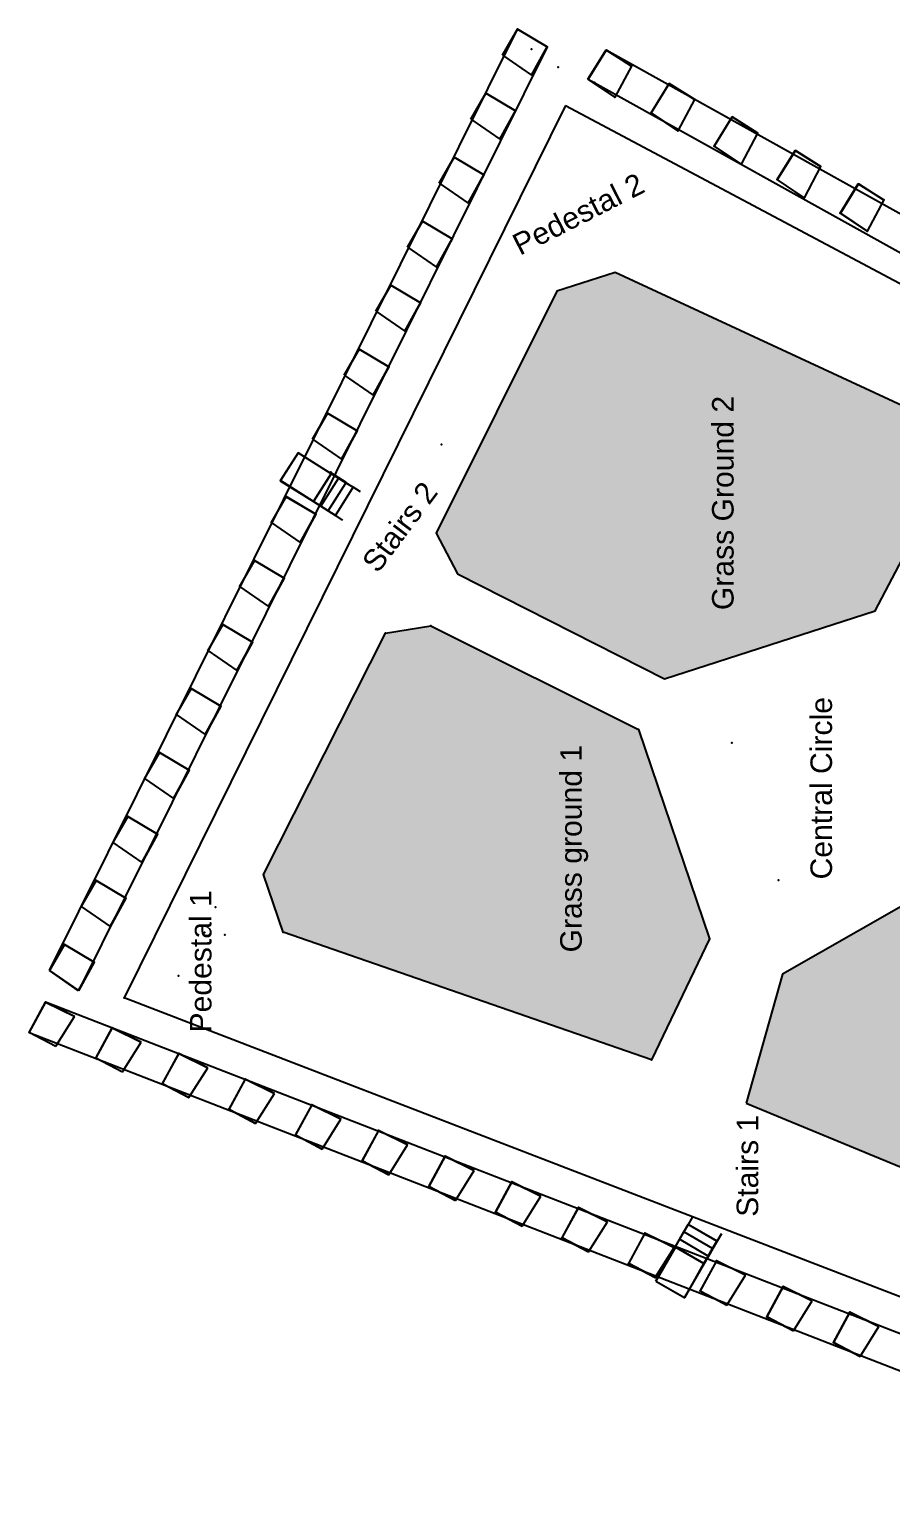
# Model space of a CAD drawing. Header units: inches. Extents: x 974.4 to 1052.5, y 978.9 to 1049.
# Drawn here: x 974.4 to 1014.4, y 981.4 to 1049 of the extents above; entities that cross this region are included whole.
import ezdxf

# ---------------------------------------------------------------- set-up
doc = ezdxf.new("R2010")
doc.units = ezdxf.units.IN
doc.header["$MEASUREMENT"] = 0
doc.layers.get('0').update_dxf_attribs({"true_color": 0xc2ced6})
doc.styles.get("Standard").update_dxf_attribs({"font": 'arial.ttf'})

msp = doc.modelspace()

# ---------------------------------------------------------------- hatches: boundary and pattern name
h = msp.add_hatch(color=256)
h.set_gradient(color1=(0, 255, 0), color2=(0, 255, 0), tint=1)
h.paths.add_polyline_path([(1017.933939840939, 1030.107242344673), (1001.59983576909, 1037.671755668134), (998.8946633986409, 1036.807624632839), (993.3038759824966, 1025.589358007933), (994.2863732221626, 1023.696558976327), (1003.890282494799, 1018.832669310333), (1013.664250266484, 1021.983812277267)])
h = msp.add_hatch(color=256)
h.set_gradient(color1=(0, 255, 0), color2=(0, 255, 0))
h.paths.add_polyline_path([(993.047, 1021.285), (1002.683, 1016.485), (1005.991, 1006.763), (1003.288, 1001.159), (986.203, 1007.074), (985.2810000000001, 1009.76), (990.942, 1020.943)])
h = msp.add_hatch(color=256)
h.set_gradient(color1=(0, 255, 0), color2=(0, 255, 0))
h.paths.add_polyline_path([(1007.707965721881, 999.1433096786564), (1024.420439642665, 992.2456531601626), (1026.891349491666, 993.6453976075925), (1030.06657253377, 1005.770758164412), (1028.717315127144, 1007.422270638075), (1018.320948590273, 1010.216561036555), (1009.399320978941, 1005.130825223055)])

# ---------------------------------------------------------------- linework, layer by layer
for p, q in [((975.3533540464717, 1005.29405273404, 99.66683276351137), (997.0774196842847, 1048.958517534608, 100.5486082548751)), ((997.0802387320746, 1048.965191409142, 100.5486738697964), (996.3759768363087, 1047.749407146338, 100.5456082548751)), ((997.0802387320746, 1048.965191409142, 100.5486738697964), (996.3759768363087, 1047.749407146338, 100.5456082548751)), ((997.0813719245308, 1048.964729119098, 101.3485743766672), (996.3799290765544, 1047.755618730828, 101.3455743766672)), ((997.0774196842847, 1048.958517534608, 100.5486082548751), (998.4468549628521, 1048.140365948522, 100.5446082548751)), ((998.4508072030976, 1048.146577533012, 101.3445743766672), (997.0813719245308, 1048.964729119098, 101.3485743766672)), ((998.4468549628521, 1048.140365948522, 100.5446082548751), (976.7012277157442, 1004.365696352211, 99.67183276351135)), ((997.7278027458266, 1046.827262348999, 101.3505743766672), (998.4508072030976, 1048.146577533012, 101.3445743766672)), ((1051.931441071934, 1019.702504161344, 99.82985554454838), (1001.190806932316, 1047.995575782979, 101.3436193257825)), ((996.3799290765544, 1047.755618730828, 101.3455743766672), (997.7278027458266, 1046.827262348999, 101.3505743766672)), ((1000.352190261098, 1046.638580790017, 101.3383593037935), (1051.208436614663, 1018.383188977332, 99.83585554454838)), ((995.6117108247478, 1045.996736805245, 101.2871404553144), (994.9102679767714, 1044.787626416975, 101.2841404553144)), ((996.9811461033146, 1045.178585219158, 101.2831404553144), (995.6117108247478, 1045.996736805245, 101.2871404553144)), ((999.3058343803914, 1045.4183839696, 100.9055041791215), (1048.356260138895, 1019.338174140967, 100.2500083193971)), ((994.9102679767714, 1044.787626416975, 101.2841404553144), (996.2581416460436, 1043.859270035146, 101.2891404553144)), ((996.2581416460436, 1043.859270035146, 101.2891404553144), (996.9811461033146, 1045.178585219158, 101.2831404553144)), ((994.1420497249638, 1043.028744491392, 101.2257065339616), (993.4406068769874, 1041.819634103122, 101.2227065339616)), ((995.5114850035307, 1042.210592905306, 101.2217065339616), (994.1420497249638, 1043.028744491392, 101.2257065339616)), ((994.7884805462596, 1040.891277721293, 101.2277065339616), (995.5114850035307, 1042.210592905306, 101.2217065339616)), ((993.4406068769874, 1041.819634103122, 101.2227065339616), (994.7884805462596, 1040.891277721293, 101.2277065339616)), ((992.6723886251804, 1040.060752177539, 101.1642726126088), (991.970945777204, 1038.851641789269, 101.1612726126088)), ((994.0418239037472, 1039.242600591453, 101.1602726126088), (992.6723886251804, 1040.060752177539, 101.1642726126088)), ((993.3188194464761, 1037.92328540744, 101.1662726126088), (994.0418239037472, 1039.242600591453, 101.1602726126088)), ((991.970945777204, 1038.851641789269, 101.1612726126088), (993.3188194464761, 1037.92328540744, 101.1662726126088)), ((991.2027275253981, 1037.092759863686, 101.102838691256), (990.5012846774217, 1035.883649475415, 101.099838691256)), ((992.5721628039649, 1036.274608277599, 101.098838691256), (991.2027275253981, 1037.092759863686, 101.102838691256)), ((990.5012846774217, 1035.883649475415, 101.099838691256), (991.8491583466939, 1034.955293093587, 101.104838691256)), ((991.8491583466939, 1034.955293093587, 101.104838691256), (992.5721628039649, 1036.274608277599, 101.098838691256)), ((989.7330664256144, 1034.124767549833, 101.0414047699033), (989.031623577638, 1032.915657161563, 101.0384047699032)), ((991.1025017041812, 1033.306615963746, 101.0374047699032), (989.7330664256144, 1034.124767549833, 101.0414047699033)), ((990.3794972469102, 1031.987300779734, 101.0434047699032), (991.1025017041812, 1033.306615963746, 101.0374047699032)), ((989.031623577638, 1032.915657161563, 101.0384047699032), (990.3794972469102, 1031.987300779734, 101.0434047699032)), ((988.2634053258305, 1031.15677523598, 100.9799708485505), (987.5619624778541, 1029.94766484771, 100.9769708485504)), ((989.6328406043973, 1030.338623649894, 100.9759708485504), (988.2634053258305, 1031.15677523598, 100.9799708485505)), ((987.5619624778541, 1029.94766484771, 100.9769708485504), (988.9098361471263, 1029.019308465881, 100.9819708485504)), ((988.9098361471263, 1029.019308465881, 100.9819708485504), (989.6328406043973, 1030.338623649894, 100.9759708485504)), ((988.4306720134551, 1028.340708747587, 100.7213732054102), (987.6140675448614, 1027.057282808207, 100.7353732054102)), ((986.3463768331786, 1027.285320903771, 100.899836334773), (985.6449339852022, 1026.076210515501, 100.896836334773)), ((987.7158121117454, 1026.467169317684, 100.895836334773), (986.3463768331786, 1027.285320903771, 100.899836334773)), ((986.9928076544744, 1025.147854133672, 100.901836334773), (987.7158121117454, 1026.467169317684, 100.895836334773)), ((985.6449339852022, 1026.076210515501, 100.896836334773), (986.9928076544744, 1025.147854133672, 100.901836334773)), ((984.8767157333941, 1024.317328589918, 100.8384024134202), (984.1752728854177, 1023.108218201648, 100.8354024134202)), ((986.2461510119609, 1023.499177003832, 100.8344024134202), (984.8767157333941, 1024.317328589918, 100.8384024134202)), ((984.1752728854177, 1023.108218201648, 100.8354024134202), (985.5231465546899, 1022.179861819819, 100.8404024134202)), ((985.5231465546899, 1022.179861819819, 100.8404024134202), (986.2461510119609, 1023.499177003832, 100.8344024134202)), ((983.4070546336111, 1021.349336276065, 100.7769684920674), (982.7056117856347, 1020.140225887795, 100.7739684920674)), ((984.7764899121779, 1020.531184689979, 100.7729684920674), (983.4070546336111, 1021.349336276065, 100.7769684920674)), ((984.0534854549069, 1019.211869505966, 100.7789684920674), (984.7764899121779, 1020.531184689979, 100.7729684920674)), ((982.7056117856347, 1020.140225887795, 100.7739684920674), (984.0534854549069, 1019.211869505966, 100.7789684920674)), ((981.9373935338272, 1018.381343962213, 100.7155345707147), (981.2359506858508, 1017.172233573942, 100.7125345707146)), ((983.306828812394, 1017.563192376126, 100.7115345707146), (981.9373935338272, 1018.381343962213, 100.7155345707147)), ((982.5838243551229, 1016.243877192113, 100.7175345707146), (983.306828812394, 1017.563192376126, 100.7115345707146)), ((981.2359506858508, 1017.172233573942, 100.7125345707146), (982.5838243551229, 1016.243877192113, 100.7175345707146)), ((980.4677324340437, 1015.413351648359, 100.6541006493619), (979.7662895860673, 1014.204241260089, 100.6511006493619)), ((981.8371677126105, 1014.595200062273, 100.6501006493619), (980.4677324340437, 1015.413351648359, 100.6541006493619)), ((979.7662895860673, 1014.204241260089, 100.6511006493619), (981.1141632553395, 1013.27588487826, 100.6561006493618)), ((981.1141632553395, 1013.27588487826, 100.6561006493618), (981.8371677126105, 1014.595200062273, 100.6501006493619)), ((978.9980713342615, 1012.445359334506, 100.5926667280091), (978.296628486285, 1011.236248946236, 100.5896667280091)), ((980.3675066128283, 1011.627207748419, 100.5886667280091), (978.9980713342615, 1012.445359334506, 100.5926667280091)), ((979.6445021555572, 1010.307892564407, 100.5946667280091), (980.3675066128283, 1011.627207748419, 100.5886667280091)), ((978.296628486285, 1011.236248946236, 100.5896667280091), (979.6445021555572, 1010.307892564407, 100.5946667280091)), ((977.5284102344777, 1009.477367020653, 100.5312328066563), (976.8269673865013, 1008.268256632383, 100.5282328066563)), ((978.8978455130446, 1008.659215434566, 100.5272328066563), (977.5284102344777, 1009.477367020653, 100.5312328066563)), ((976.8269673865013, 1008.268256632383, 100.5282328066563), (978.1748410557735, 1007.339900250554, 100.5332328066563)), ((978.1748410557735, 1007.339900250554, 100.5332328066563), (978.8978455130446, 1008.659215434566, 100.5272328066563)), ((976.0587491346938, 1006.5093747068, 100.4697988853035), (975.3573062867174, 1005.30026431853, 100.4667988853035)), ((977.4281844132606, 1005.691223120714, 100.4657988853035), (976.0587491346938, 1006.5093747068, 100.4697988853035)), ((976.7051799559896, 1004.371907936701, 100.4717988853035), (977.4281844132606, 1005.691223120714, 100.4657988853035)), ((976.70122771575, 1004.365696352222, 99.67183276351157), (975.3533540464717, 1005.29405273404, 99.66683276351137)), ((975.3573062867174, 1005.30026431853, 100.4667988853035), (976.7051799559896, 1004.371907936701, 100.4717988853035)), ((975.1709834214759, 1003.838993020877, 100.8792416438902), (974.409983421476, 1002.436993020877, 100.8832416438902)), ((976.5189834214759, 1003.170993020877, 100.8852416438902), (975.1709834214759, 1003.838993020877, 100.8792416438902)), ((1029.301021664431, 982.8285137785828, 100.2991979512117), (975.1773526594176, 1003.835300218029, 100.079275522098)), ((1028.405697422634, 984.9280292725637, 100.2500083193954), (978.8160000000003, 1004.039, 100.0490000000001)), ((975.646983421476, 1001.785993020877, 100.8802416438902), (976.5189834214759, 1003.170993020877, 100.8852416438902)), ((974.409983421476, 1002.436993020877, 100.8832416438902), (975.646983421476, 1001.785993020877, 100.8802416438902)), ((974.4163526594181, 1002.433300218029, 100.083275522098), (1028.429021664431, 981.4435137785828, 100.2941979512117)), ((978.261874152423, 1002.647819745964, 100.8917703501246), (977.5008741524232, 1001.245819745964, 100.8957703501246)), ((979.6098741524231, 1001.979819745964, 100.8977703501246), (978.261874152423, 1002.647819745964, 100.8917703501246)), ((978.7378741524232, 1000.594819745964, 100.8927703501246), (979.6098741524231, 1001.979819745964, 100.8977703501246)), ((981.3527648833699, 1001.456646471052, 100.904299056359), (980.59176488337, 1000.054646471052, 100.908299056359)), ((982.70076488337, 1000.788646471052, 100.910299056359), (981.3527648833699, 1001.456646471052, 100.904299056359)), ((977.5008741524232, 1001.245819745964, 100.8957703501246), (978.7378741524232, 1000.594819745964, 100.8927703501246)), ((981.82876488337, 999.4036464710522, 100.905299056359), (982.70076488337, 1000.788646471052, 100.910299056359)), ((980.59176488337, 1000.054646471052, 100.908299056359), (981.82876488337, 999.4036464710522, 100.905299056359)), ((984.443655614317, 1000.26547319614, 100.9168277625935), (983.6826556143171, 998.8634731961398, 100.9208277625935)), ((985.791655614317, 999.5974731961397, 100.9228277625934), (984.443655614317, 1000.26547319614, 100.9168277625935)), ((983.6826556143171, 998.8634731961398, 100.9208277625935), (984.9196556143171, 998.2124731961397, 100.9178277625934)), ((987.5345463452642, 999.0742999212271, 100.9293564688279), (986.7735463452643, 997.6722999212271, 100.9333564688279)), ((988.8825463452642, 998.4062999212271, 100.9353564688279), (987.5345463452642, 999.0742999212271, 100.9293564688279)), ((988.0105463452643, 997.0212999212271, 100.9303564688279), (988.8825463452642, 998.4062999212271, 100.9353564688279)), ((986.7735463452643, 997.6722999212271, 100.9333564688279), (988.0105463452643, 997.0212999212271, 100.9303564688279)), ((990.6254370762113, 997.8831266463145, 100.9418851750623), (989.8644370762114, 996.4811266463146, 100.9458851750623)), ((991.9734370762113, 997.2151266463145, 100.9478851750623), (990.6254370762113, 997.8831266463145, 100.9418851750623)), ((991.1014370762114, 995.8301266463145, 100.9428851750623), (991.9734370762113, 997.2151266463145, 100.9478851750623)), ((993.7163278071582, 996.6919533714023, 100.9544138812967), (992.9553278071584, 995.2899533714024, 100.9584138812967)), ((995.0643278071583, 996.0239533714023, 100.9604138812967), (993.7163278071582, 996.6919533714023, 100.9544138812967)), ((989.8644370762114, 996.4811266463146, 100.9458851750623), (991.1014370762114, 995.8301266463145, 100.9428851750623)), ((994.1923278071583, 994.6389533714023, 100.9554138812967), (995.0643278071583, 996.0239533714023, 100.9604138812967)), ((992.9553278071584, 995.2899533714024, 100.9584138812967), (994.1923278071583, 994.6389533714023, 100.9554138812967)), ((996.8072185381054, 995.5007800964898, 100.9669425875312), (996.0462185381056, 994.0987800964899, 100.9709425875312)), ((998.1552185381055, 994.8327800964898, 100.9729425875311), (996.8072185381054, 995.5007800964898, 100.9669425875312)), ((997.2832185381055, 993.4477800964899, 100.9679425875311), (998.1552185381055, 994.8327800964898, 100.9729425875311)), ((996.0462185381056, 994.0987800964899, 100.9709425875312), (997.2832185381055, 993.4477800964899, 100.9679425875311)), ((999.8981092690525, 994.3096068215779, 100.9794712937656), (999.1371092690526, 992.9076068215779, 100.9834712937656)), ((1001.246109269053, 993.6416068215779, 100.9854712937656), (999.8981092690525, 994.3096068215779, 100.9794712937656)), ((1000.374109269053, 992.2566068215779, 100.9804712937656), (1001.246109269053, 993.6416068215779, 100.9854712937656)), ((999.1371092690526, 992.9076068215779, 100.9834712937656), (1000.374109269053, 992.2566068215779, 100.9804712937656)), ((1002.988999999999, 993.1184335466646, 100.992), (1002.227999999999, 991.7164335466647, 100.996)), ((1004.336999999999, 992.4504335466646, 100.998), (1002.988999999999, 993.1184335466646, 100.992)), ((1003.464999999999, 991.0654335466646, 100.993), (1004.336999999999, 992.4504335466646, 100.998)), ((1004.408999999999, 992.4754335466646, 100.831), (1005.724999999999, 991.7124335466646, 100.845)), ((1002.227999999999, 991.7164335466647, 100.996), (1003.464999999999, 991.0654335466646, 100.993)), ((1006.310417309859, 991.8384195058177, 101.0054631293629), (1005.54941730986, 990.4364195058178, 101.0094631293629)), ((1007.658417309859, 991.1704195058177, 101.0114631293628), (1006.310417309859, 991.8384195058177, 101.0054631293629)), ((1006.78641730986, 989.7854195058177, 101.0064631293628), (1007.658417309859, 991.1704195058177, 101.0114631293628)), ((1009.401308040807, 990.6472462309054, 101.0179918355973), (1008.640308040807, 989.2452462309054, 101.0219918355973)), ((1010.749308040807, 989.9792462309053, 101.0239918355973), (1009.401308040807, 990.6472462309054, 101.0179918355973)), ((1005.54941730986, 990.4364195058178, 101.0094631293629), (1006.78641730986, 989.7854195058177, 101.0064631293628)), ((1009.877308040807, 988.5942462309054, 101.0189918355973), (1010.749308040807, 989.9792462309053, 101.0239918355973)), ((1008.640308040807, 989.2452462309054, 101.0219918355973), (1009.877308040807, 988.5942462309054, 101.0189918355973)), ((1012.492198771753, 989.4560729559931, 101.0305205418317), (1011.731198771754, 988.0540729559932, 101.0345205418317)), ((1013.840198771754, 988.7880729559931, 101.0365205418317), (1012.492198771753, 989.4560729559931, 101.0305205418317)), ((1012.968198771754, 987.4030729559931, 101.0315205418317), (1013.840198771754, 988.7880729559931, 101.0365205418317)), ((1011.731198771754, 988.0540729559932, 101.0345205418317), (1012.968198771754, 987.4030729559931, 101.0315205418317))]:
    msp.add_line(p, q)
at = {"extrusion": (0.004940300308395308, 0.007764480612160965, 0.9999576522401767)}
for p, q in [((996.3759768363087, 1047.749407146338, 100.5456082548751), (997.0774196842851, 1048.958517534608, 100.5486082548751)), ((997.0813719245308, 1048.964729119098, 101.3485743766672), (997.0774196842847, 1048.958517534608, 100.5486082548751)), ((997.0774196842847, 1048.958517534608, 100.5486082548751), (998.4468549628521, 1048.140365948522, 100.5446082548751)), ((998.4468549628521, 1048.140365948522, 100.5446082548751), (997.7238505055809, 1046.821050764509, 100.5506082548751)), ((998.4508072030978, 1048.146577533012, 101.3445743766672), (998.4468549628515, 1048.140365948522, 100.5446082548751)), ((994.9063157365257, 1044.781414832485, 100.4841743335223), (995.6077585845021, 1045.990525220755, 100.4871743335223)), ((995.6117108247478, 1045.996736805245, 101.2871404553144), (995.6077585845017, 1045.990525220755, 100.4871743335223)), ((995.6077585845017, 1045.990525220755, 100.4871743335223), (996.977193863069, 1045.172373634669, 100.4831743335223)), ((996.977193863069, 1045.172373634669, 100.4831743335223), (996.2541894057979, 1043.853058450656, 100.4891743335223)), ((996.9811461033148, 1045.178585219159, 101.2831404553144), (996.9771938630685, 1045.172373634669, 100.4831743335223)), ((993.4366546367418, 1041.813422518632, 100.4227404121695), (994.1380974847182, 1043.022532906902, 100.4257404121695)), ((994.1420497249638, 1043.028744491392, 101.2257065339616), (994.1380974847177, 1043.022532906903, 100.4257404121695)), ((994.1380974847177, 1043.022532906903, 100.4257404121695), (995.5075327632851, 1042.204381320816, 100.4217404121695)), ((995.5075327632851, 1042.204381320816, 100.4217404121695), (994.784528306014, 1040.885066136803, 100.4277404121695)), ((995.5114850035309, 1042.210592905306, 101.2217065339616), (995.5075327632845, 1042.204381320816, 100.4217404121695)), ((991.9669935369583, 1038.845430204779, 100.3613064908167), (992.6684363849347, 1040.054540593049, 100.3643064908167)), ((992.6723886251804, 1040.060752177539, 101.1642726126088), (992.6684363849342, 1040.054540593049, 100.3643064908167)), ((992.6684363849342, 1040.054540593049, 100.3643064908167), (994.0378716635016, 1039.236389006963, 100.3603064908167)), ((994.0378716635016, 1039.236389006963, 100.3603064908167), (993.3148672062305, 1037.91707382295, 100.3663064908167)), ((994.0418239037474, 1039.242600591453, 101.1602726126088), (994.037871663501, 1039.236389006963, 100.3603064908167)), ((990.497332437176, 1035.877437890926, 100.2998725694639), (991.1987752851525, 1037.086548279196, 100.3028725694639)), ((991.2027275253981, 1037.092759863686, 101.102838691256), (991.198775285152, 1037.086548279196, 100.3028725694639)), ((991.198775285152, 1037.086548279196, 100.3028725694639), (992.5682105637194, 1036.268396693109, 100.2988725694639)), ((992.5682105637194, 1036.268396693109, 100.2988725694639), (991.8452061064482, 1034.949081509097, 100.3048725694639)), ((992.5721628039652, 1036.274608277599, 101.098838691256), (992.5682105637188, 1036.268396693109, 100.2988725694639)), ((989.0276713373923, 1032.909445577073, 100.2384386481111), (989.7291141853688, 1034.118555965343, 100.2414386481111)), ((989.7330664256144, 1034.124767549833, 101.0414047699033), (989.7291141853683, 1034.118555965343, 100.2414386481111)), ((989.7291141853683, 1034.118555965343, 100.2414386481111), (991.0985494639357, 1033.300404379257, 100.2374386481111)), ((991.0985494639357, 1033.300404379257, 100.2374386481111), (990.3755450066645, 1031.981089195244, 100.2434386481111)), ((991.1025017041815, 1033.306615963746, 101.0374047699032), (991.0985494639351, 1033.300404379257, 100.2374386481111)), ((987.5580102376084, 1029.94145326322, 100.1770047267583), (988.2594530855848, 1031.15056365149, 100.1800047267583)), ((988.2634053258305, 1031.15677523598, 100.9799708485505), (988.2594530855844, 1031.15056365149, 100.1800047267583)), ((988.2594530855844, 1031.15056365149, 100.1800047267583), (989.6288883641517, 1030.332412065404, 100.1760047267583)), ((989.6288883641517, 1030.332412065404, 100.1760047267583), (988.9058839068806, 1029.013096881391, 100.1820047267583)), ((989.6328406043975, 1030.338623649894, 100.9759708485504), (989.6288883641512, 1030.332412065404, 100.1760047267583)), ((986.8927991604494, 1029.319209964804, 100.7213732054101), (986.0607652339106, 1028.011534137846, 100.7356377305501)), ((988.430672013455, 1028.340708747586, 100.7213732054102), (986.8927991604494, 1029.319209964804, 100.7213732054101)), ((988.4086615233174, 1028.413678181762, 100.8883732054102), (988.4047092830708, 1028.407466597273, 100.088407083618)), ((986.0607652339108, 1028.011534137846, 100.7356377305502), (986.0722424516135, 1028.029572440939, 99.93540708361859)), ((986.0607652339106, 1028.011534137846, 100.7356377305501), (987.6140675448619, 1027.057282808207, 100.7353732054102)), ((987.6101153046143, 1027.051071223719, 99.93540708361874), (986.0722424516133, 1028.029572440939, 99.93540708361859)), ((985.6409817449565, 1026.069998931011, 100.0968702129809), (986.342424592933, 1027.279109319281, 100.0998702129809)), ((986.3463768331786, 1027.285320903771, 100.899836334773), (986.3424245929325, 1027.279109319281, 100.0998702129809)), ((986.3424245929325, 1027.279109319281, 100.0998702129809), (987.7118598714999, 1026.460957733195, 100.0958702129809)), ((987.9475943256325, 1026.836343697833, 99.93540708361878), (987.6101153046143, 1027.051071223719, 99.93540708361874)), ((987.7118598714999, 1026.460957733195, 100.0958702129809), (986.9888554142287, 1025.141642549182, 100.1018702129809)), ((987.7158121117457, 1026.467169317685, 100.895836334773), (987.7118598714993, 1026.460957733195, 100.0958702129809)), ((988.285073346651, 1026.621616171947, 99.93540708361881), (987.9475943256325, 1026.836343697833, 99.93540708361878)), ((988.6225523676694, 1026.40688864606, 99.93540708361876), (988.285073346651, 1026.621616171947, 99.93540708361881)), ((988.9600313886873, 1026.192161120174, 99.93540708361878), (988.6225523676694, 1026.40688864606, 99.93540708361876)), ((984.171320645172, 1023.102006617159, 100.0354362916281), (984.8727634931485, 1024.311117005429, 100.0384362916281)), ((984.8767157333941, 1024.317328589918, 100.8384024134202), (984.872763493148, 1024.311117005429, 100.0384362916281)), ((984.872763493148, 1024.311117005429, 100.0384362916281), (986.2421987717154, 1023.492965419342, 100.0344362916281)), ((986.2421987717154, 1023.492965419342, 100.0344362916281), (985.5191943144442, 1022.17365023533, 100.0404362916281)), ((986.2461510119612, 1023.499177003832, 100.8344024134202), (986.2421987717148, 1023.492965419342, 100.0344362916281)), ((982.701659545389, 1020.134014303305, 99.97400237027531), (983.4031023933654, 1021.343124691575, 99.9770023702753)), ((983.4070546336111, 1021.349336276065, 100.7769684920674), (983.403102393365, 1021.343124691575, 99.9770023702753)), ((983.403102393365, 1021.343124691575, 99.9770023702753), (984.7725376719324, 1020.524973105489, 99.9730023702753)), ((984.7725376719324, 1020.524973105489, 99.9730023702753), (984.0495332146612, 1019.205657921476, 99.9790023702753)), ((984.7764899121781, 1020.531184689979, 100.7729684920674), (984.7725376719318, 1020.524973105489, 99.9730023702753)), ((981.2319984456051, 1017.166021989453, 99.91256844892253), (981.9334412935815, 1018.375132377722, 99.91556844892251)), ((981.9373935338272, 1018.381343962213, 100.7155345707147), (981.933441293581, 1018.375132377723, 99.91556844892251)), ((981.933441293581, 1018.375132377723, 99.91556844892251), (983.3028765721484, 1017.556980791636, 99.91156844892251)), ((983.3028765721484, 1017.556980791636, 99.91156844892251), (982.5798721148773, 1016.237665607624, 99.91756844892251)), ((983.3068288123942, 1017.563192376126, 100.7115345707146), (983.3028765721479, 1017.556980791636, 99.91156844892251)), ((979.7623373458216, 1014.1980296756, 99.85113452756974), (980.463780193798, 1015.407140063869, 99.85413452756973)), ((980.4677324340437, 1015.413351648359, 100.6541006493619), (980.4637801937976, 1015.40714006387, 99.85413452756973)), ((980.4637801937976, 1015.40714006387, 99.85413452756973), (981.8332154723649, 1014.588988477783, 99.85013452756972)), ((981.8332154723649, 1014.588988477783, 99.85013452756972), (981.1102110150938, 1013.269673293771, 99.85613452756972)), ((981.8371677126107, 1014.595200062273, 100.6501006493619), (981.8332154723644, 1014.588988477783, 99.85013452756972)), ((978.2926762460394, 1011.230037361746, 99.78970060621695), (978.9941190940158, 1012.439147750016, 99.79270060621694)), ((978.9980713342615, 1012.445359334506, 100.5926667280091), (978.9941190940153, 1012.439147750016, 99.79270060621694)), ((978.9941190940153, 1012.439147750016, 99.79270060621694), (980.3635543725827, 1011.62099616393, 99.78870060621693)), ((980.3635543725827, 1011.62099616393, 99.78870060621693), (979.6405499153116, 1010.301680979917, 99.79470060621694)), ((980.3675066128285, 1011.62720774842, 100.5886667280091), (980.3635543725821, 1011.62099616393, 99.78870060621693)), ((976.8230151462557, 1008.262045047893, 99.72826668486417), (977.5244579942321, 1009.471155436163, 99.73126668486415)), ((977.5284102344777, 1009.477367020653, 100.5312328066563), (977.5244579942316, 1009.471155436163, 99.73126668486415)), ((977.5244579942316, 1009.471155436163, 99.73126668486415), (978.893893272799, 1008.653003850077, 99.72726668486415)), ((978.893893272799, 1008.653003850077, 99.72726668486415), (978.1708888155279, 1007.333688666064, 99.73326668486415)), ((978.8978455130448, 1008.659215434567, 100.5272328066563), (978.8938932727984, 1008.653003850077, 99.72726668486415)), ((975.3533540464717, 1005.29405273404, 99.66683276351137), (976.0547968944481, 1006.50316312231, 99.66983276351135)), ((976.0587491346938, 1006.5093747068, 100.4697988853035), (976.0547968944477, 1006.50316312231, 99.66983276351135)), ((976.0547968944477, 1006.50316312231, 99.66983276351135), (977.4242321730151, 1005.685011536224, 99.66583276351135)), ((977.4242321730151, 1005.685011536224, 99.66583276351135), (976.7012277157439, 1004.365696352211, 99.67183276351135)), ((977.4281844132609, 1005.691223120714, 100.4657988853035), (977.4242321730145, 1005.685011536224, 99.66583276351135))]:
    msp.add_line(p, q, dxfattribs=at)
at = {"extrusion": (-0.0003963398240121865, -0.0006836010211926829, 0.9999996878021451)}
for p, q in [((1000.34550393787, 1046.641726688889, 102.1383251758168), (1001.184120609088, 1047.998721681852, 102.1435851978058)), ((1001.184120609088, 1047.998721681852, 102.1435851978058), (1002.363678664777, 1047.248646672451, 102.1405399506449)), ((1001.594961051925, 1045.803761387948, 102.144247553343), (1000.34550393787, 1046.641726688889, 102.1383251758168)), ((1002.363678664777, 1047.248646672451, 102.1405399506449), (1001.594961051925, 1045.803761387948, 102.144247553343)), ((1003.271582377871, 1045.089539350828, 102.1004348007326), (1004.110199049089, 1046.44653434379, 102.1056948227216)), ((1004.110199049089, 1046.44653434379, 102.1056948227216), (1005.289757104779, 1045.696459334389, 102.1026495755607)), ((1005.289757104779, 1045.696459334389, 102.1026495755607), (1004.521039491926, 1044.251574049886, 102.1063571782588)), ((1004.521039491926, 1044.251574049886, 102.1063571782588), (1003.271582377871, 1045.089539350828, 102.1004348007326)), ((1006.197660817872, 1043.537352012767, 102.0625444256485), (1007.03627748909, 1044.894347005729, 102.0678044476375)), ((1007.03627748909, 1044.894347005729, 102.0678044476375), (1008.215835544779, 1044.144271996328, 102.0647592004765)), ((1008.215835544779, 1044.144271996328, 102.0647592004765), (1007.447117931927, 1042.699386711825, 102.0684668031747)), ((1007.447117931927, 1042.699386711825, 102.0684668031747), (1006.197660817872, 1043.537352012767, 102.0625444256485)), ((1009.123739257873, 1041.985164674706, 102.0246540505643), (1009.962355929091, 1043.342159667668, 102.0299140725533)), ((1009.962355929091, 1043.342159667668, 102.0299140725533), (1011.141913984781, 1042.592084658267, 102.0268688253924)), ((1011.141913984781, 1042.592084658267, 102.0268688253924), (1010.373196371928, 1041.147199373764, 102.0305764280905)), ((1010.373196371928, 1041.147199373764, 102.0305764280905), (1009.123739257873, 1041.985164674706, 102.0246540505643)), ((1012.049817697874, 1040.432977336645, 101.9867636754801), (1012.888434369092, 1041.789972329607, 101.9920236974691)), ((1012.888434369092, 1041.789972329607, 101.9920236974691), (1014.067992424781, 1041.039897320206, 101.9889784503082)), ((1014.067992424781, 1041.039897320206, 101.9889784503082), (1013.299274811929, 1039.595012035703, 101.9926860530063)), ((1013.299274811929, 1039.595012035703, 101.9926860530063), (1012.049817697874, 1040.432977336645, 101.9867636754801))]:
    msp.add_line(p, q, dxfattribs=at)
at = {"extrusion": (-0.008357904035918906, 0.00393237359012405, 0.9999573400291006)}
for p, q in [((1001.190806932316, 1047.995575782979, 101.3436193257825), (1000.352190261098, 1046.638580790017, 101.3383593037935)), ((1001.184120609087, 1047.998721681851, 102.1435851978058), (1001.190806932316, 1047.995575782979, 101.3436193257825)), ((1002.370364988005, 1047.245500773578, 101.3405740786216), (1001.190806932315, 1047.995575782979, 101.3436193257825)), ((1000.34550393787, 1046.641726688889, 102.1383251758168), (1000.352190261098, 1046.638580790017, 101.3383593037935)), ((1000.352190261098, 1046.638580790017, 101.3383593037935), (1001.601647375153, 1045.800615489075, 101.3442816813197)), ((1002.363678664777, 1047.24864667245, 102.1405399506449), (1002.370364988005, 1047.245500773578, 101.3405740786216)), ((1004.116885372317, 1046.443388444917, 101.3057289506984), (1003.278268701099, 1045.086393451955, 101.3004689287093)), ((1004.110199049089, 1046.44653434379, 102.1056948227216), (1004.116885372317, 1046.443388444917, 101.3057289506984)), ((1005.296443428006, 1045.693313435517, 101.3026837035375), (1004.116885372317, 1046.443388444917, 101.3057289506984)), ((1001.594961051925, 1045.803761387947, 102.144247553343), (1001.601647375153, 1045.800615489075, 101.3442816813197)), ((1005.289757104778, 1045.696459334389, 102.1026495755607), (1005.296443428007, 1045.693313435517, 101.3026837035374)), ((1003.271582377871, 1045.089539350828, 102.1004348007326), (1003.2782687011, 1045.086393451955, 101.3004689287093)), ((1003.278268701099, 1045.086393451955, 101.3004689287093), (1004.527725815154, 1044.248428151014, 101.3063913062356)), ((1007.042963812318, 1044.891201106856, 101.2678385756142), (1006.2043471411, 1043.534206113894, 101.2625785536252)), ((1007.036277489089, 1044.894347005729, 102.0678044476375), (1007.042963812318, 1044.891201106856, 101.2678385756142)), ((1008.222521868007, 1044.141126097456, 101.2647933284533), (1007.042963812318, 1044.891201106856, 101.2678385756142)), ((1004.521039491926, 1044.251574049886, 102.1063571782588), (1004.527725815154, 1044.248428151014, 101.3063913062356)), ((1008.215835544779, 1044.144271996328, 102.0647592004765), (1008.222521868008, 1044.141126097456, 101.2647933284533)), ((1006.197660817872, 1043.537352012767, 102.0625444256485), (1006.2043471411, 1043.534206113894, 101.2625785536252)), ((1006.2043471411, 1043.534206113894, 101.2625785536252), (1007.453804255155, 1042.696240812953, 101.2685009311514)), ((1009.969042252319, 1043.339013768795, 101.22994820053), (1009.130425581101, 1041.982018775833, 101.224688178541)), ((1009.962355929091, 1043.342159667668, 102.0299140725533), (1009.969042252319, 1043.339013768795, 101.22994820053)), ((1011.148600308008, 1042.588938759395, 101.2269029533691), (1009.969042252319, 1043.339013768795, 101.22994820053)), ((1007.447117931927, 1042.699386711825, 102.0684668031747), (1007.453804255155, 1042.696240812953, 101.2685009311514)), ((1011.14191398478, 1042.592084658267, 102.0268688253924), (1011.148600308009, 1042.588938759395, 101.2269029533691)), ((1009.123739257873, 1041.985164674706, 102.0246540505643), (1009.130425581102, 1041.982018775833, 101.224688178541)), ((1009.130425581101, 1041.982018775833, 101.224688178541), (1010.379882695156, 1041.144053474892, 101.2306105560672)), ((1012.89512069232, 1041.786826430734, 101.1920578254459), (1012.056504021102, 1040.429831437772, 101.1867978034569)), ((1012.888434369091, 1041.789972329607, 101.9920236974691), (1012.89512069232, 1041.786826430734, 101.1920578254459)), ((1014.074678748009, 1041.036751421333, 101.189012578285), (1012.89512069232, 1041.786826430734, 101.1920578254459)), ((1010.373196371928, 1041.147199373764, 102.0305764280905), (1010.379882695156, 1041.144053474892, 101.2306105560672)), ((1014.067992424781, 1041.039897320206, 101.9889784503082), (1014.07467874801, 1041.036751421334, 101.189012578285)), ((1012.049817697874, 1040.432977336645, 101.9867636754801), (1012.056504021103, 1040.429831437772, 101.1867978034569)), ((1012.056504021102, 1040.429831437772, 101.1867978034569), (1013.305961135157, 1039.59186613683, 101.1927201809831)), ((1013.299274811929, 1039.595012035703, 101.9926860530064), (1013.305961135157, 1039.591866136831, 101.1927201809831))]:
    msp.add_line(p, q, dxfattribs=at)
at = {"extrusion": (-0.003529240147429605, 0.001360105196308028, 0.9999928472633377)}
for p, q in [((997.7278027458262, 1046.827262348999, 101.3505743766672), (997.7238505055811, 1046.821050764509, 100.5506082548751)), ((996.2581416460432, 1043.859270035146, 101.2891404553144), (996.2541894057981, 1043.853058450655, 100.4891743335223)), ((994.7884805462593, 1040.891277721293, 101.2277065339616), (994.7845283060142, 1040.885066136803, 100.4277404121696)), ((993.3188194464758, 1037.92328540744, 101.1662726126089), (993.3148672062307, 1037.91707382295, 100.3663064908168)), ((991.8491583466936, 1034.955293093587, 101.1048386912561), (991.8452061064485, 1034.949081509096, 100.304872569464)), ((990.3794972469099, 1031.987300779734, 101.0434047699033), (990.3755450066648, 1031.981089195243, 100.2434386481112)), ((988.9098361471259, 1029.019308465881, 100.9819708485505), (988.9058839068808, 1029.013096881391, 100.1820047267584)), ((986.9928076544741, 1025.147854133672, 100.9018363347731), (986.988855414229, 1025.141642549181, 100.101870212981)), ((985.5231465546896, 1022.179861819819, 100.8404024134203), (985.5191943144445, 1022.173650235329, 100.0404362916282)), ((984.0534854549065, 1019.211869505966, 100.7789684920675), (984.0495332146614, 1019.205657921476, 99.97900237027538)), ((982.5838243551226, 1016.243877192113, 100.7175345707147), (982.5798721148775, 1016.237665607623, 99.9175684489226)), ((981.1141632553391, 1013.27588487826, 100.6561006493619), (981.110211015094, 1013.26967329377, 99.85613452756981)), ((979.6445021555569, 1010.307892564407, 100.5946667280091), (979.6405499153118, 1010.301680979916, 99.79470060621702)), ((978.1748410557732, 1007.339900250554, 100.5332328066563), (978.1708888155281, 1007.333688666063, 99.73326668486423)), ((976.7051799559893, 1004.371907936701, 100.4717988853035), (976.7012277157442, 1004.365696352211, 99.67183276351143))]:
    msp.add_line(p, q, dxfattribs=at)
at = {"extrusion": (-0.007961547427090944, 0.00461600356140272, 0.9999576522401774)}
msp.add_line((999.3058343803914, 1045.4183839696, 100.9055041791215), (978.8160000000003, 1004.039, 100.0490000000001), dxfattribs=at)
at = {"extrusion": (0.004940300308217014, 0.007764480612151741, 0.9999576522401776)}
for p, q in [((986.8888469202028, 1029.312998380315, 99.92140708361823), (986.0722424516138, 1028.029572440939, 99.93540708361873)), ((986.8927991604494, 1029.319209964804, 100.7213732054102), (986.8888469202028, 1029.312998380314, 99.92140708361816)), ((986.8888469202029, 1029.312998380315, 99.92140708361828), (989.113466904659, 1027.927078964637, 99.92117772754366)), ((989.119083393314, 1027.932397791149, 100.3211256193747), (989.1171072731909, 1027.929291998904, 99.92114255847878)), ((987.6130794848001, 1027.055729912086, 100.5353816749626), (987.610115304615, 1027.05107122372, 99.93540708361888)), ((987.9505585058176, 1026.841002386199, 100.5353816749625), (987.9495704457566, 1026.839449490077, 100.3353901445143)), ((988.2860614067131, 1026.623169068069, 100.1353986140667), (988.2850733466512, 1026.621616171947, 99.93540708361894)), ((988.2870494667742, 1026.624721964191, 100.3353901445145), (988.2860614067131, 1026.623169068069, 100.1353986140667))]:
    msp.add_line(p, q, dxfattribs=at)
at = {"extrusion": (0.004940300308224546, 0.007764480612199262, 0.9999576522401774)}
for p, q in [((987.6130794847996, 1027.055729912084, 100.5353816749622), (988.4451134113395, 1028.363405739042, 100.5211171498223)), ((988.4451134113395, 1028.363405739042, 100.5211171498223), (988.430672013455, 1028.340708747586, 100.7213732054102)), ((988.7825924323572, 1028.148678213156, 100.5211171498225), (988.4451134113393, 1028.363405739041, 100.5211171498224)), ((987.9495704457559, 1026.839449490076, 100.3353901445143), (988.7816043722961, 1028.147125317033, 100.3211256193745)), ((987.9505585058176, 1026.841002386199, 100.5353816749624), (988.7825924323572, 1028.148678213156, 100.5211171498225)), ((988.2860614067126, 1026.623169068068, 100.1353986140664), (989.1180953332527, 1027.930844895025, 100.1211340889266)), ((988.2870494667742, 1026.624721964191, 100.3353901445145), (989.1190833933139, 1027.932397791148, 100.3211256193746)), ((988.6225523676692, 1026.40688864606, 99.93540708361863), (989.4545862942099, 1027.714564473017, 99.92114255847878)), ((988.6235404277307, 1026.408441542183, 100.1353986140666), (989.455574354271, 1027.71611736914, 100.1211340889267)), ((988.7816043722961, 1028.147125317033, 100.3211256193745), (988.7825924323572, 1028.148678213156, 100.5211171498225)), ((989.1190833933139, 1027.932397791148, 100.3211256193746), (988.7816043722959, 1028.147125317033, 100.3211256193746)), ((989.1180953332527, 1027.930844895025, 100.1211340889266), (989.1190833933136, 1027.932397791148, 100.3211256193747)), ((989.455574354271, 1027.71611736914, 100.1211340889267), (989.1180953332525, 1027.930844895024, 100.1211340889267)), ((989.4545862942099, 1027.714564473017, 99.92114255847878), (989.4555743542712, 1027.71611736914, 100.1211340889268)), ((989.7920653152275, 1027.499836947131, 99.92114255847892), (989.4545862942103, 1027.714564473017, 99.92114255847883)), ((987.6140675448614, 1027.057282808207, 100.7353732054102), (987.6130794847996, 1027.055729912084, 100.5353816749622)), ((987.6130794847999, 1027.055729912084, 100.5353816749622), (987.9505585058176, 1026.841002386199, 100.5353816749624)), ((987.9505585058176, 1026.841002386199, 100.5353816749624), (987.9495704457559, 1026.839449490076, 100.3353901445143)), ((987.9495704457559, 1026.839449490076, 100.3353901445144), (988.2870494667742, 1026.624721964191, 100.3353901445145)), ((988.2870494667744, 1026.62472196419, 100.3353901445145), (988.2860614067126, 1026.623169068068, 100.1353986140664)), ((988.2860614067129, 1026.623169068068, 100.1353986140665), (988.6235404277307, 1026.408441542183, 100.1353986140666)), ((988.623540427731, 1026.408441542183, 100.1353986140666), (988.6225523676692, 1026.40688864606, 99.93540708361863)), ((988.6225523676692, 1026.40688864606, 99.93540708361867), (988.9600313886873, 1026.192161120174, 99.93540708361878))]:
    msp.add_line(p, q, dxfattribs=at)
at = {"extrusion": (0.004940300308217015, 0.007764480612151742, 0.9999576522401779)}
for p, q in [((989.113466904659, 1027.927078964637, 99.92117772754366), (989.4545862942105, 1027.714564473018, 99.92114255847895)), ((987.6140675448614, 1027.057282808208, 100.7353732054103), (987.6130794848001, 1027.055729912086, 100.5353816749626)), ((987.9495704457566, 1026.839449490077, 100.3353901445143), (987.9475943256334, 1026.836343697834, 99.93540708361898))]:
    msp.add_line(p, q, dxfattribs=at)
at = {"extrusion": (-0.007961547427146286, 0.004616003561421353, 0.9999576522401767)}
for p, q in [((974.4163526594177, 1002.433300218028, 100.083275522098), (975.1773526594176, 1003.835300218029, 100.079275522098)), ((975.1709834214757, 1003.838993020877, 100.8792416438902), (975.1773526594176, 1003.835300218028, 100.079275522098)), ((975.1773526594176, 1003.835300218029, 100.079275522098), (976.5253526594176, 1003.167300218029, 100.085275522098)), ((974.409983421476, 1002.436993020877, 100.8832416438902), (974.4163526594177, 1002.433300218028, 100.083275522098)), ((975.6533526594176, 1001.782300218029, 100.0802755220981), (974.416352659418, 1002.433300218029, 100.083275522098)), ((977.5072433903649, 1001.242126943116, 100.0958042283325), (978.2682433903648, 1002.644126943116, 100.0918042283325)), ((978.2618741524229, 1002.647819745965, 100.8917703501246), (978.2682433903648, 1002.644126943116, 100.0918042283325)), ((978.2682433903648, 1002.644126943116, 100.0918042283325), (979.6162433903648, 1001.976126943116, 100.0978042283325)), ((980.5981341213118, 1000.050953668204, 100.1083329345669), (981.3591341213116, 1001.452953668204, 100.1043329345669)), ((981.3527648833698, 1001.456646471052, 100.904299056359), (981.3591341213116, 1001.452953668204, 100.1043329345669)), ((981.3591341213116, 1001.452953668204, 100.1043329345669), (982.7071341213117, 1000.784953668204, 100.1103329345669)), ((977.5008741524232, 1001.245819745965, 100.8957703501246), (977.5072433903649, 1001.242126943116, 100.0958042283325)), ((978.7442433903648, 1000.591126943116, 100.0928042283325), (977.5072433903651, 1001.242126943117, 100.0958042283325)), ((980.59176488337, 1000.054646471052, 100.908299056359), (980.5981341213118, 1000.050953668204, 100.1083329345669)), ((981.8351341213116, 999.3999536682041, 100.1053329345669), (980.598134121312, 1000.050953668204, 100.1083329345669)), ((983.6890248522589, 998.8597803932914, 100.1208616408013), (984.4500248522587, 1000.261780393292, 100.1168616408013)), ((984.4436556143169, 1000.26547319614, 100.9168277625935), (984.4500248522587, 1000.261780393291, 100.1168616408013)), ((984.4500248522587, 1000.261780393292, 100.1168616408013), (985.7980248522588, 999.5937803932917, 100.1228616408013)), ((983.6826556143171, 998.86347319614, 100.9208277625935), (983.6890248522589, 998.8597803932914, 100.1208616408013)), ((984.9260248522587, 998.2087803932917, 100.1178616408013), (983.6890248522591, 998.8597803932919, 100.1208616408013)), ((986.779915583206, 997.6686071183788, 100.1333903470357), (987.5409155832059, 999.070607118379, 100.1293903470357)), ((987.5345463452641, 999.0742999212272, 100.9293564688279), (987.5409155832059, 999.0706071183785, 100.1293903470357)), ((987.5409155832059, 999.070607118379, 100.1293903470357), (988.888915583206, 998.402607118379, 100.1353903470357)), ((986.7735463452643, 997.6722999212274, 100.9333564688279), (986.779915583206, 997.6686071183788, 100.1333903470357)), ((988.0169155832059, 997.017607118379, 100.1303903470358), (986.7799155832063, 997.6686071183792, 100.1333903470357)), ((989.8708063141531, 996.4774338434662, 100.1459190532702), (990.631806314153, 997.8794338434665, 100.1419190532702)), ((990.6254370762111, 997.8831266463146, 100.9418851750623), (990.631806314153, 997.8794338434659, 100.1419190532702)), ((990.631806314153, 997.8794338434665, 100.1419190532702), (991.979806314153, 997.2114338434665, 100.1479190532702)), ((992.9616970451001, 995.286260568554, 100.1584477595046), (993.7226970451, 996.6882605685543, 100.1544477595046)), ((993.7163278071581, 996.6919533714024, 100.9544138812967), (993.7226970451, 996.6882605685537, 100.1544477595046)), ((993.7226970451, 996.6882605685543, 100.1544477595046), (995.0706970451, 996.0202605685542, 100.1604477595046)), ((989.8644370762114, 996.4811266463148, 100.9458851750623), (989.8708063141531, 996.4774338434662, 100.1459190532702)), ((991.107806314153, 995.8264338434665, 100.1429190532702), (989.8708063141534, 996.4774338434667, 100.1459190532702)), ((992.9553278071584, 995.2899533714026, 100.9584138812967), (992.9616970451001, 995.286260568554, 100.1584477595046)), ((994.1986970451, 994.6352605685543, 100.1554477595046), (992.9616970451003, 995.2862605685544, 100.1584477595046)), ((996.0525877760473, 994.0950872936415, 100.170976465739), (996.8135877760471, 995.4970872936418, 100.166976465739)), ((996.8072185381053, 995.50078009649, 100.9669425875312), (996.8135877760471, 995.4970872936412, 100.166976465739)), ((996.8135877760471, 995.4970872936418, 100.166976465739), (998.1615877760472, 994.8290872936418, 100.172976465739)), ((996.0462185381056, 994.0987800964901, 100.9709425875312), (996.0525877760473, 994.0950872936415, 100.170976465739)), ((997.2895877760471, 993.4440872936418, 100.167976465739), (996.0525877760475, 994.095087293642, 100.170976465739)), ((999.1434785069944, 992.9039140187296, 100.1835051719735), (999.9044785069942, 994.3059140187298, 100.1795051719734)), ((999.8981092690524, 994.309606821578, 100.9794712937656), (999.9044785069942, 994.3059140187293, 100.1795051719734)), ((999.9044785069942, 994.3059140187298, 100.1795051719734), (1001.252478506994, 993.6379140187298, 100.1855051719734)), ((999.1371092690526, 992.9076068215782, 100.9834712937656), (999.1434785069944, 992.9039140187296, 100.1835051719735)), ((1000.380478506994, 992.2529140187298, 100.1805051719735), (999.1434785069946, 992.90391401873, 100.1835051719735)), ((1002.234369237941, 991.7127407438163, 100.1960338782079), (1002.995369237941, 993.1147407438166, 100.1920338782079)), ((1002.988999999999, 993.1184335466647, 100.992), (1002.995369237941, 993.114740743816, 100.1920338782079)), ((1002.995369237941, 993.1147407438166, 100.1920338782079), (1004.343369237941, 992.4467407438166, 100.1980338782079)), ((1006.333265658615, 992.7468740198381, 100.0450338782086), (1006.132633518389, 992.4008295944967, 100.0450338782086)), ((1006.533897798839, 993.0929184451785, 100.0450338782086), (1006.333265658615, 992.7468740198381, 100.0450338782086)), ((1004.343369237941, 992.4467407438166, 100.1980338782079), (1003.471369237941, 991.0617407438169, 100.1930338782079)), ((1004.409, 992.4754335466647, 100.8310000000001), (1003.494730659762, 990.8985286295537, 100.831)), ((1004.337, 992.4504335466651, 100.998), (1004.343369237941, 992.4467407438161, 100.1980338782079)), ((1005.932001378164, 992.0547851691558, 100.0450338782086), (1005.73136923794, 991.708740743815, 100.0450338782086)), ((1006.132633518389, 992.4008295944967, 100.0450338782086), (1005.932001378164, 992.0547851691558, 100.0450338782086)), ((1002.227999999999, 991.7164335466649, 100.996), (1002.234369237941, 991.7127407438163, 100.1960338782079)), ((1003.471369237941, 991.0617407438166, 100.1930338782079), (1002.234369237941, 991.7127407438168, 100.1960338782079)), ((1005.73136923794, 991.708740743815, 100.0450338782086), (1004.817099897699, 990.131835826709, 100.0450338782084)), ((1004.835596022908, 990.1211120094341, 100.84526452514), (1005.725, 991.712433546665, 100.845)), ((1005.555786547801, 990.4327267029694, 100.2094970075707), (1006.316786547801, 991.8347267029696, 100.2054970075707)), ((1006.310417309859, 991.8384195058178, 101.0054631293629), (1006.316786547801, 991.8347267029691, 100.2054970075707)), ((1006.316786547801, 991.8347267029696, 100.2054970075707), (1007.664786547801, 991.1667267029696, 100.2114970075707)), ((1003.464999999999, 991.065433546665, 100.993), (1003.471369237941, 991.0617407438161, 100.1930338782079)), ((1003.494730659762, 990.8985286295537, 100.831), (1004.835596022908, 990.1211120094341, 100.84526452514)), ((1008.646677278748, 989.241553428057, 100.2220257138051), (1009.407677278748, 990.6435534280573, 100.2180257138051)), ((1009.401308040806, 990.6472462309055, 101.0179918355973), (1009.407677278748, 990.6435534280567, 100.2180257138051)), ((1009.407677278748, 990.6435534280573, 100.2180257138051), (1010.755677278748, 989.9755534280573, 100.2240257138051)), ((1004.835596022908, 990.1211120094342, 100.84526452514), (1004.817099897699, 990.1318358267092, 100.0450338782084)), ((1005.54941730986, 990.436419505818, 101.0094631293629), (1005.555786547801, 990.4327267029694, 100.2094970075707)), ((1006.792786547801, 989.7817267029696, 100.2064970075707), (1005.555786547802, 990.4327267029698, 100.2094970075707)), ((1008.640308040807, 989.2452462309057, 101.0219918355973), (1008.646677278748, 989.241553428057, 100.2220257138051)), ((1009.883677278748, 988.5905534280573, 100.2190257138052), (1008.646677278749, 989.2415534280575, 100.2220257138051)), ((1011.737568009695, 988.0503801531448, 100.2345544200396), (1012.498568009695, 989.4523801531451, 100.2305544200396)), ((1012.492198771753, 989.4560729559932, 101.0305205418317), (1012.498568009695, 989.4523801531445, 100.2305544200396)), ((1012.498568009695, 989.4523801531451, 100.2305544200396), (1013.846568009695, 988.7843801531451, 100.2365544200396)), ((1011.731198771754, 988.0540729559934, 101.0345205418317), (1011.737568009695, 988.0503801531448, 100.2345544200396)), ((1012.974568009695, 987.3993801531451, 100.2315544200396), (1011.737568009696, 988.0503801531453, 100.2345544200396))]:
    msp.add_line(p, q, dxfattribs=at)
at = {"color": 252}
msp.add_line((984.9196556143171, 998.2124731961397, 100.9178277625934), (985.791655614317, 999.5974731961397, 100.9228277625934), dxfattribs=at)
at = {"extrusion": (-0.00796154742717751, 0.004616003561249157, 0.9999576522401774)}
for p, q in [((1004.990807985984, 993.5252138406711, 100.2307608835166), (1004.790175845761, 993.1791694153303, 100.2307608835165)), ((1004.99240029547, 993.5242906399595, 100.0307693530686), (1004.990807985984, 993.5252138406712, 100.2307608835166)), ((1005.193032435694, 993.8703350652996, 100.0307693530687), (1004.99240029547, 993.5242906399599, 100.0307693530687)), ((1006.333265658615, 992.7468740198378, 100.0450338782085), (1004.99240029547, 993.5242906399595, 100.0307693530686)), ((1004.586359086565, 992.8349713914137, 100.6307439444123), (1004.385726946341, 992.4889269660732, 100.6307439444122)), ((1004.587951396051, 992.8340481907019, 100.4307524139644), (1004.586359086565, 992.8349713914135, 100.6307439444124)), ((1004.788583536274, 993.1800926160421, 100.4307524139645), (1004.587951396051, 992.8340481907017, 100.4307524139644)), ((1005.928816759195, 992.0566315705806, 100.4450169391042), (1004.587951396051, 992.8340481907019, 100.4307524139644)), ((1004.79017584576, 993.1791694153303, 100.2307608835165), (1004.788583536275, 993.180092616042, 100.4307524139645)), ((1006.131041208905, 992.4017527952093, 100.2450254086563), (1004.79017584576, 993.1791694153303, 100.2307608835165)), ((1006.131041208905, 992.4017527952094, 100.2450254086563), (1006.331673349129, 992.74779722055, 100.2450254086564)), ((1006.331673349129, 992.7477972205501, 100.2450254086564), (1006.333265658615, 992.7468740198378, 100.0450338782085)), ((1006.333265658615, 992.7468740198377, 100.0450338782085), (1006.533897798839, 993.0929184451783, 100.0450338782086)), ((1005.726592309485, 991.7115103459524, 100.645008469552), (1004.385726946341, 992.4889269660734, 100.6307439444122)), ((1004.385726946341, 992.4889269660734, 100.6307439444122), (1004.409, 992.4754335466647, 100.8310000000001)), ((1005.726592309486, 991.7115103459525, 100.6450084695521), (1005.92722444971, 992.0575547712929, 100.6450084695522)), ((1005.92722444971, 992.0575547712929, 100.6450084695522), (1005.928816759195, 992.0566315705806, 100.4450169391042)), ((1005.928816759195, 992.0566315705805, 100.4450169391042), (1006.129448899419, 992.4026759959213, 100.4450169391043)), ((1006.12944889942, 992.4026759959215, 100.4450169391043), (1006.131041208905, 992.4017527952093, 100.2450254086563)), ((1005.724999999999, 991.7124335466647, 100.845), (1005.726592309485, 991.7115103459524, 100.645008469552))]:
    msp.add_line(p, q, dxfattribs=at)
at = {"extrusion": (-0.007961547427129722, 0.004616003561243592, 0.9999576522401779)}
for p, q in [((1004.794129385151, 993.1747001749902, 100.0308045221335), (1004.992400295469, 993.5242906399599, 100.0307693530688)), ((1005.928816759194, 992.0566315705812, 100.4450169391041), (1005.932001378164, 992.0547851691567, 100.0450338782088)), ((1006.131041208904, 992.4017527952095, 100.2450254086566), (1006.132633518389, 992.400829594497, 100.0450338782088)), ((1005.724999999999, 991.7124335466646, 100.8450000000001), (1005.726592309484, 991.7115103459527, 100.6450084695524))]:
    msp.add_line(p, q, dxfattribs=at)
at = {"color": 254, "extrusion": (-0.00796154742717751, 0.004616003561249157, 0.9999576522401774)}
for p, q in [((1006.331673349129, 992.74779722055, 100.2450254086564), (1004.990807985984, 993.5252138406711, 100.2307608835166)), ((1005.92722444971, 992.0575547712929, 100.6450084695522), (1004.586359086565, 992.8349713914137, 100.6307439444123)), ((1006.129448899419, 992.4026759959213, 100.4450169391043), (1004.788583536274, 993.1800926160421, 100.4307524139645))]:
    msp.add_line(p, q, dxfattribs=at)
at = {"extrusion": (-0.00796154742712972, 0.004616003561243591, 0.9999576522401776)}
for p, q in [((1003.501099897703, 990.8948358267048, 100.0310338782081), (1004.794129385151, 993.1747001749902, 100.0308045221335)), ((1004.788583536274, 993.1800926160422, 100.4307524139646), (1004.791768155244, 993.1782462146181, 100.0307693530686)), ((1005.927224449709, 992.0575547712929, 100.6450084695523), (1005.928816759194, 992.0566315705812, 100.4450169391041)), ((1006.129448899419, 992.4026759959213, 100.4450169391044), (1006.131041208904, 992.4017527952095, 100.2450254086566)), ((1005.726592309484, 991.7115103459527, 100.6450084695524), (1005.731369237939, 991.7087407438157, 100.0450338782087)), ((1003.494730659762, 990.8985286295537, 100.831), (1003.501099897703, 990.8948358267046, 100.031033878208)), ((1003.501099897703, 990.8948358267047, 100.0310338782081), (1004.817099897699, 990.1318358267094, 100.0450338782086))]:
    msp.add_line(p, q, dxfattribs=at)
for points in [[(1017.933939840939, 1030.107242344673, 100.185), (1001.59983576909, 1037.671755668134, 100.073), (998.8946633986409, 1036.807624632839, 100.052), (993.3038759824966, 1025.589358007933, 100.08), (994.2863732221626, 1023.696558976327, 100.077), (1003.890282494799, 1018.832669310333, 100.162), (1013.664250266484, 1021.983812277267, 100.235)], [(993.047, 1021.285, 100.077), (1002.683, 1016.485, 100.162), (1005.991, 1006.763, 100.235), (1003.288, 1001.159, 100.185), (986.203, 1007.074, 100.073), (985.2810000000001, 1009.76, 100.052), (990.942, 1020.943, 100.08)], [(1007.681273941473, 999.1433096786562, 98.25519472176492), (1024.393747862257, 992.2456531601625, 98.14319472176491), (1026.864657711258, 993.6453976075924, 98.12219472176493), (1030.039880753362, 1005.770758164412, 98.15019472176492), (1028.690623346736, 1007.422270638075, 98.14719472176493), (1018.294256809865, 1010.216561036555, 98.23219472176493), (1009.372629198533, 1005.130825223055, 98.30519472176492)]]:
    msp.add_polyline3d(points, close=True)
for p in [(997.0813719245308, 1048.964729119098, 101.3485743766672), (998.4508072030976, 1048.146577533012, 101.3445743766672), (995.6117108247478, 1045.996736805245, 101.2871404553144), (996.9811461033146, 1045.178585219158, 101.2831404553144), (994.1420497249638, 1043.028744491392, 101.2257065339616), (995.5114850035307, 1042.210592905306, 101.2217065339616), (992.6723886251804, 1040.060752177539, 101.1642726126088), (994.0418239037472, 1039.242600591453, 101.1602726126088), (991.2027275253981, 1037.092759863686, 101.102838691256), (992.5721628039649, 1036.274608277599, 101.098838691256), (989.7330664256144, 1034.124767549833, 101.0414047699033), (991.1025017041812, 1033.306615963746, 101.0374047699032), (988.2634053258305, 1031.15677523598, 100.9799708485505), (989.6328406043973, 1030.338623649894, 100.9759708485504), (993.5498880677226, 1029.704872014164, 105.7194648285939), (988.4086615233169, 1028.413678181762, 100.8883732054102), (988.4306720134551, 1028.340708747587, 100.7213732054102), (986.3463768331786, 1027.285320903771, 100.899836334773), (987.6140675448614, 1027.057282808207, 100.7353732054102), (987.7158121117454, 1026.467169317684, 100.895836334773), (984.8767157333941, 1024.317328589918, 100.8384024134202), (986.2461510119609, 1023.499177003832, 100.8344024134202), (983.4070546336111, 1021.349336276065, 100.7769684920674), (990.942, 1020.943, 100.08), (993.047, 1021.285, 100.077), (984.7764899121779, 1020.531184689979, 100.7729684920674), (981.9373935338272, 1018.381343962213, 100.7155345707147), (983.306828812394, 1017.563192376126, 100.7115345707146), (1002.683, 1016.485, 100.162), (1007.019, 1015.869, 100.644), (980.4677324340437, 1015.413351648359, 100.6541006493619), (981.8371677126105, 1014.595200062273, 100.6501006493619), (978.9980713342615, 1012.445359334506, 100.5926667280091), (980.3675066128283, 1011.627207748419, 100.5886667280091), (977.5284102344777, 1009.477367020653, 100.5312328066563), (985.2810000000001, 1009.76, 100.052), (1009.187, 1009.492, 100.635), (978.8978455130446, 1008.659215434566, 100.5272328066563), (983.053, 1008.241, 100.437), (982.544, 1007.065, 100.429), (983.497, 1006.949, 100.465), (986.203, 1007.074, 100.073), (1005.991, 1006.763, 100.235), (976.0587491346938, 1006.5093747068, 100.4697988853035), (977.4281844132606, 1005.691223120714, 100.4657988853035), (981.3452318765859, 1005.057471484985, 105.2092928653469), (975.1709834214759, 1003.838993020877, 100.8792416438902), (978.816, 1004.039, 100.049), (974.409983421476, 1002.436993020877, 100.8832416438902), (978.261874152423, 1002.647819745964, 100.8917703501246), (981.3527648833699, 1001.456646471052, 100.904299056359), (977.5008741524232, 1001.245819745964, 100.8957703501246), (1003.288, 1001.159, 100.185), (980.59176488337, 1000.054646471052, 100.908299056359), (984.443655614317, 1000.26547319614, 100.9168277625935), (983.6826556143171, 998.8634731961398, 100.9208277625935), (987.5345463452642, 999.0742999212271, 100.9293564688279), (986.7735463452643, 997.6722999212271, 100.9333564688279), (990.6254370762113, 997.8831266463145, 100.9418851750623), (993.7163278071582, 996.6919533714023, 100.9544138812967), (989.8644370762114, 996.4811266463146, 100.9458851750623), (992.9553278071584, 995.2899533714024, 100.9584138812967), (996.8072185381054, 995.5007800964898, 100.9669425875312), (996.0462185381056, 994.0987800964899, 100.9709425875312), (999.8981092690525, 994.3096068215779, 100.9794712937656), (999.1371092690526, 992.9076068215779, 100.9834712937656), (1002.988999999999, 993.1184335466646, 100.992), (1004.336999999999, 992.4504335466646, 100.998), (1004.408999999999, 992.4754335466646, 100.831), (1002.227999999999, 991.7164335466647, 100.996), (1005.724999999999, 991.7124335466646, 100.845), (1006.310417309859, 991.8384195058177, 101.0054631293629), (1003.464999999999, 991.0654335466646, 100.993), (1009.401308040807, 990.6472462309054, 101.0179918355973), (1005.54941730986, 990.4364195058178, 101.0094631293629), (1008.640308040807, 989.2452462309054, 101.0219918355973), (1012.492198771753, 989.4560729559931, 101.0305205418317), (1011.731198771754, 988.0540729559932, 101.0345205418317)]:
    msp.add_point(p)
at = {"extrusion": (-0.0003963398240121865, -0.0006836010211926829, 0.9999996878021451)}
for p in [(997.7190589437346, 1048.034598322367, 102.1722113352359), (998.9685160577892, 1047.196633021426, 102.1781337127621), (1002.363678664777, 1047.248646672451, 102.1405399506449), (1000.645137383735, 1046.482410984306, 102.1343209601518), (1001.594961051925, 1045.803761387948, 102.144247553343), (1005.289757104779, 1045.696459334389, 102.1026495755607), (1003.271582377871, 1045.089539350828, 102.1004348007326), (1004.521039491926, 1044.251574049886, 102.1063571782588), (1008.215835544779, 1044.144271996328, 102.0647592004765), (1006.197660817872, 1043.537352012767, 102.0625444256485), (1007.447117931927, 1042.699386711825, 102.0684668031747), (1011.141913984781, 1042.592084658267, 102.0268688253924), (1009.123739257873, 1041.985164674706, 102.0246540505643), (1010.373196371928, 1041.147199373764, 102.0305764280905), (1014.067992424781, 1041.039897320206, 101.9889784503082), (1012.049817697874, 1040.432977336645, 101.9867636754801), (1013.299274811929, 1039.595012035703, 101.9926860530063)]:
    msp.add_point(p, dxfattribs=at)

# ---------------------------------------------------------------- texts
at = {"color": 250}
for s, rotation, p in [('Pedestal 2', 27.0148171112819, (997.1835276360374, 1038.446345844942, 101.0292)), ('Grass Ground 2', 90, (1007.101651921898, 1022.016391146673, 101.6002)), ('Stairs 2', 53.12591558507283, (990.5890994152181, 1023.684127883774, 101.1372160561195)), ('Central Circle', 90, (1011.669145793153, 1009.524890770538, 101.6002)), ('Grass ground 1', 90, (1000.055706269576, 1006.139323650526, 111.8314854155513)), ('Pedestal 1', 90, (982.8708453219541, 1002.425399145421, 101.3932)), ('Stairs 1', 90, (1008.244243507247, 993.8769907469284, 101.1057041596977))]:
    msp.add_text(s, height=1, rotation=rotation, dxfattribs=at).set_placement(p)

doc.saveas('drawing.dxf')
